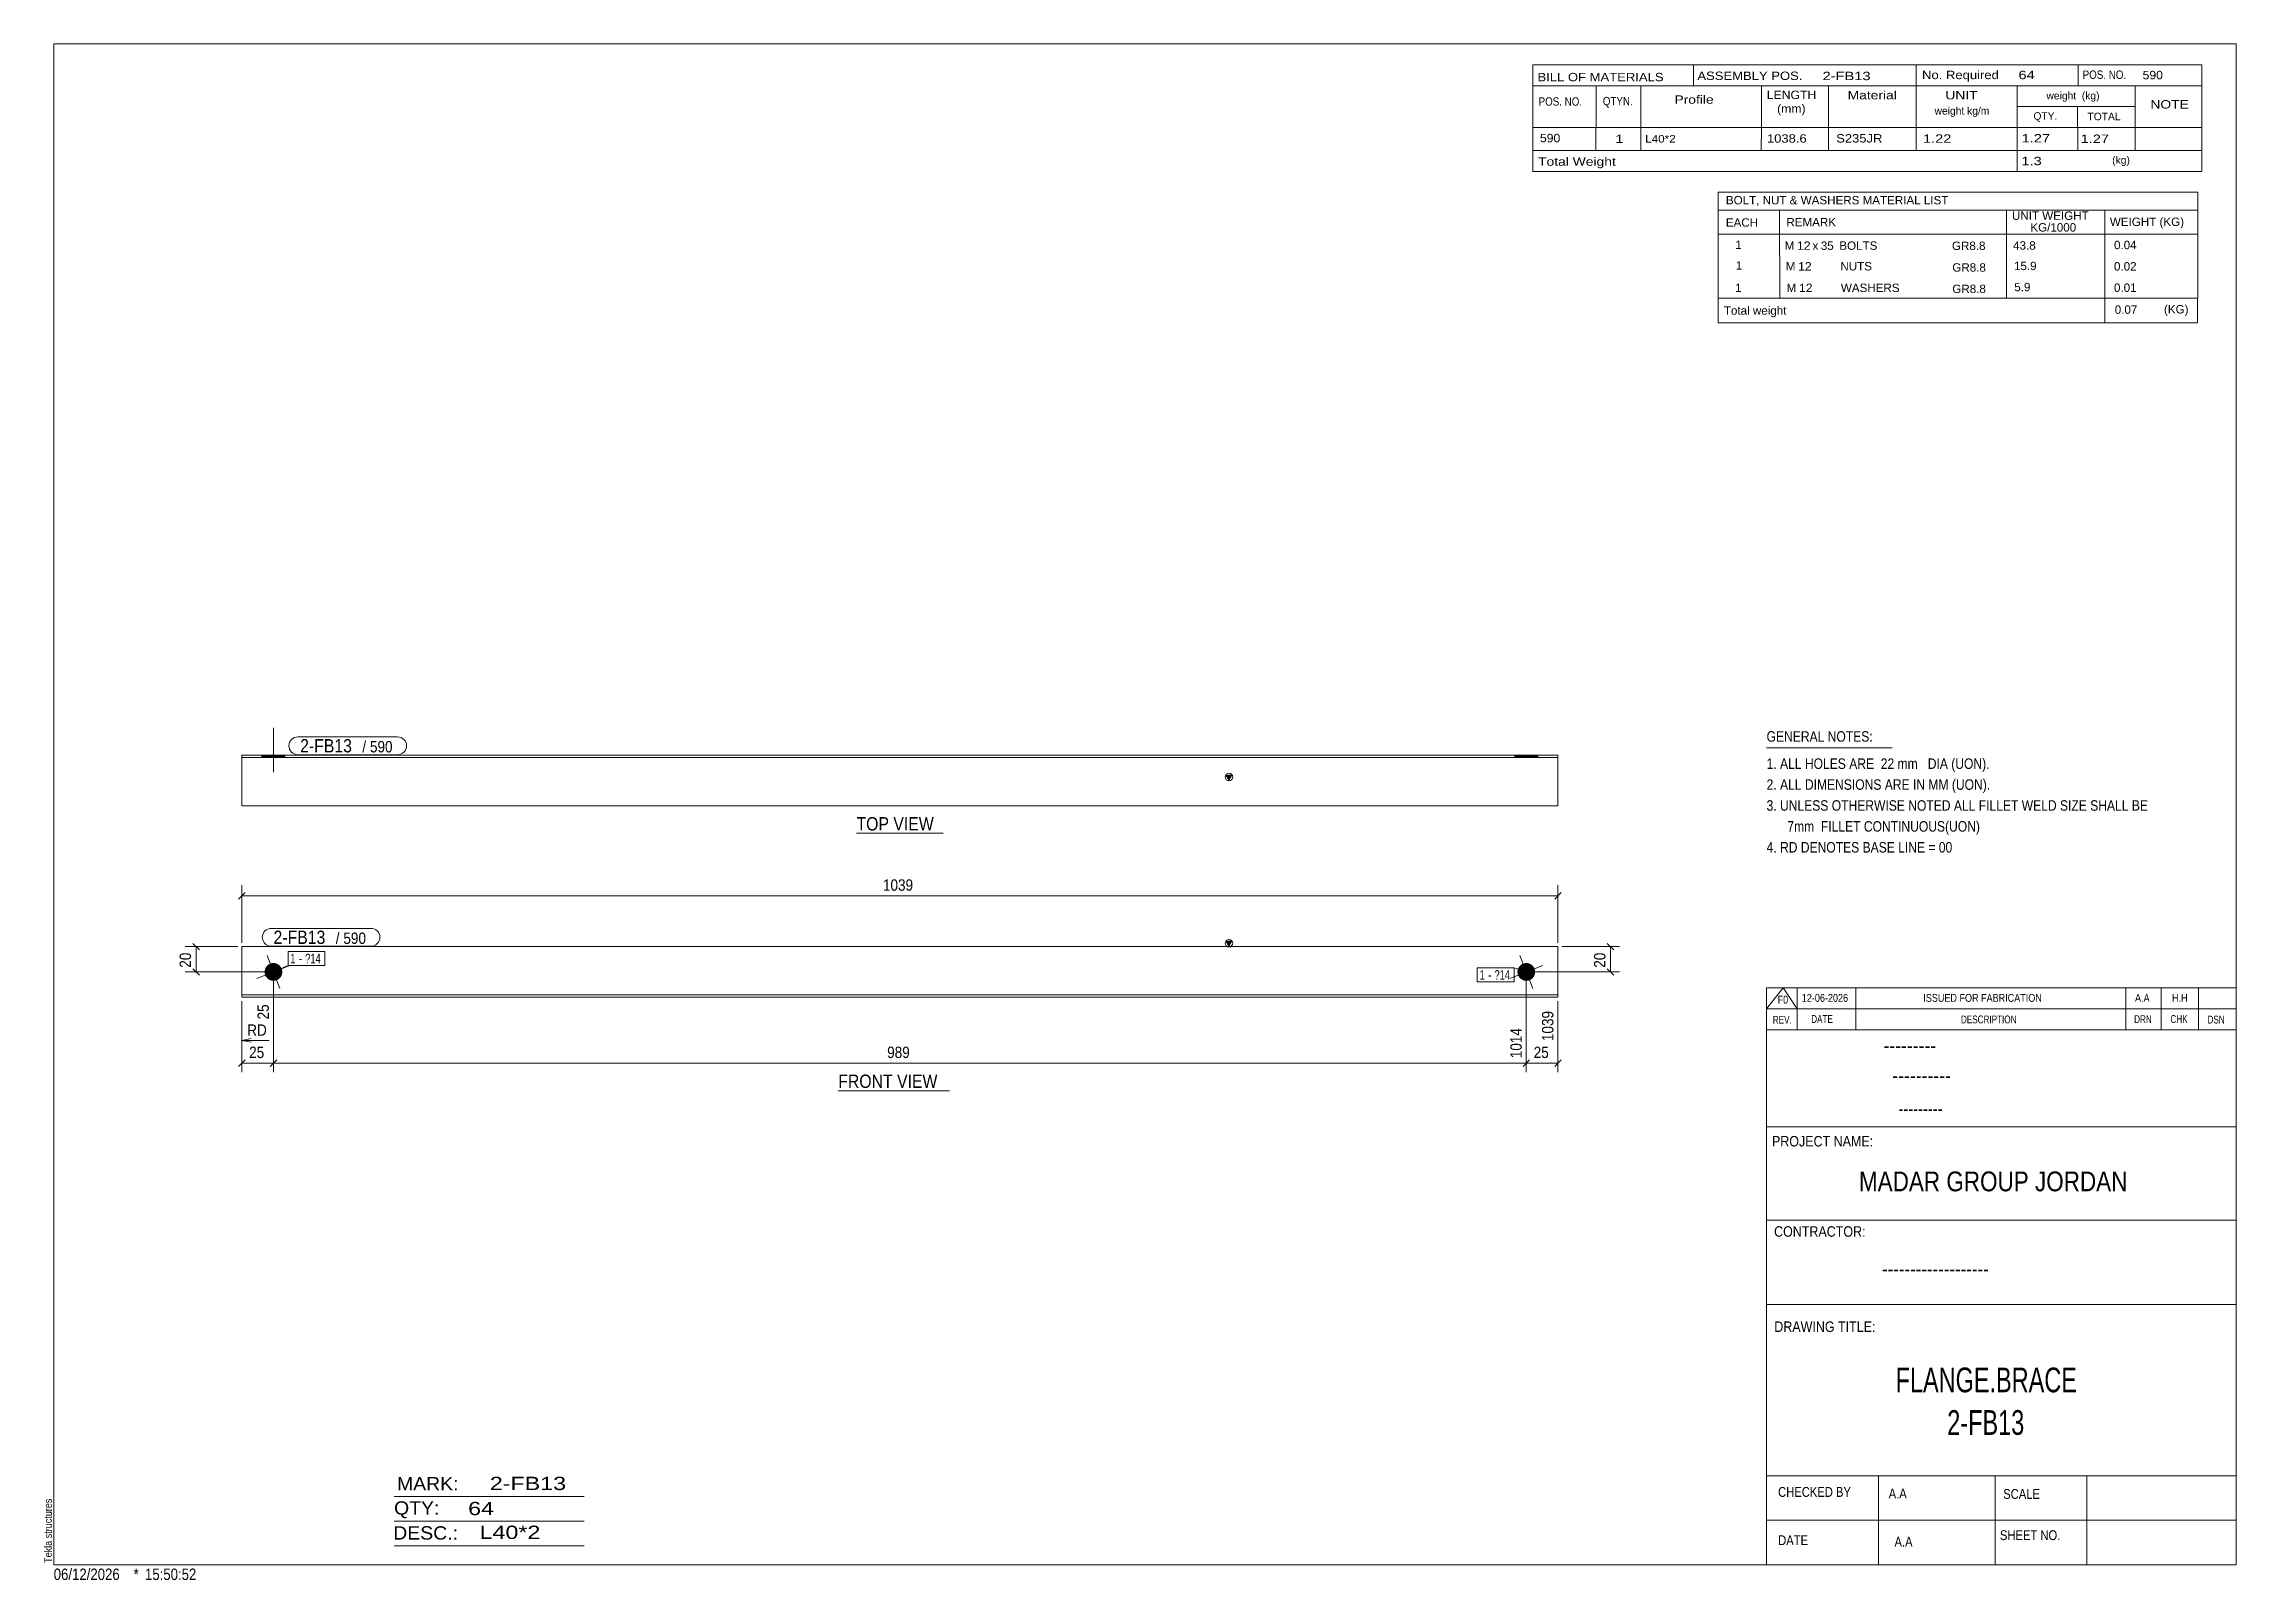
# Model space of a CAD drawing. Header units: millimetres. Extents: x 2 to 579, y 1 to 405.
import ezdxf

# ---------------------------------------------------------------- set-up
doc = ezdxf.new("R2010")
doc.units = ezdxf.units.MM
doc.linetypes.add('XKITLINE00', pattern=[0])
for name, color, linetype, lineweight in [('Bolt', 3, 'Continuous', 0), ('BoltMark', 7, 'Continuous', 0), ('Dimensions', 7, 'Continuous', 0), ('DrawingSheet', 5, 'Continuous', 0), ('OtherObjectType', 7, 'Continuous', 0), ('Part', 2, 'Continuous', 0), ('PartMark', 7, 'Continuous', 0)]:
    doc.layers.add(name, color=color, linetype=linetype, lineweight=lineweight)
doc.styles.add('@ARIAL_UNICODE_MS_BOLD', font='ARIAL.TTF')
doc.styles.add('ARIAL', font='ARIAL.TTF')
doc.styles.add('ARIAL_NARROW', font='ARIALN.TTF')
doc.styles.add('COMIC_SANS_MS_BOLD', font='COMICBD.TTF')
doc.styles.add('SWIS721_EX_BT', font='ARIAL.TTF')
doc.styles.add('SWISSE', font='ARIAL.TTF')

# ---------------------------------------------------------------- blocks, each defined once
blk = doc.blocks.new('*A1')
at = {"layer": 'Bolt'}
blk.add_hatch(color=3, dxfattribs=at).paths.add_polyline_path([(391.51, 163.11), (391.56, 163.13), (391.62, 163.15), (391.67, 163.16), (391.73, 163.18), (391.78, 163.19), (391.84, 163.2), (391.9, 163.21), (391.95, 163.22), (392.01, 163.23), (392.07, 163.24), (392.12, 163.24), (392.18, 163.25), (392.24, 163.25), (392.3, 163.25), (392.35, 163.25), (392.41, 163.25), (392.47, 163.24), (392.52, 163.24), (392.58, 163.23), (392.64, 163.23), (392.7, 163.22), (392.75, 163.21), (392.81, 163.19), (392.86, 163.18), (392.92, 163.17), (392.97, 163.15), (393.03, 163.13), (393.08, 163.12), (393.14, 163.1), (393.19, 163.07), (393.24, 163.05), (393.29, 163.03), (393.35, 163), (393.4, 162.98), (393.45, 162.95), (393.5, 162.92), (393.55, 162.89), (393.59, 162.86), (393.64, 162.83), (393.69, 162.79), (393.73, 162.76), (393.78, 162.72), (393.82, 162.69), (393.86, 162.65), (393.91, 162.61), (393.95, 162.57), (393.99, 162.53), (394.03, 162.49), (394.06, 162.44), (394.1, 162.4), (394.14, 162.36), (394.17, 162.31), (394.21, 162.26), (394.24, 162.22), (394.27, 162.17), (394.3, 162.12), (394.33, 162.07), (394.36, 162.02), (394.38, 161.97), (394.41, 161.92), (394.43, 161.87), (394.45, 161.81), (394.48, 161.76), (394.5, 161.71), (394.51, 161.65), (394.53, 161.6), (394.55, 161.54), (394.56, 161.49), (394.58, 161.43), (394.59, 161.38), (394.6, 161.32), (394.61, 161.26), (394.62, 161.21), (394.62, 161.15), (394.63, 161.09), (394.63, 161.04), (394.63, 160.98), (394.63, 160.92), (394.63, 160.86), (394.63, 160.81), (394.63, 160.75), (394.62, 160.69), (394.62, 160.64), (394.61, 160.58), (394.6, 160.52), (394.59, 160.47), (394.58, 160.41), (394.57, 160.35), (394.55, 160.3), (394.54, 160.24), (394.52, 160.19), (394.5, 160.14), (394.48, 160.08), (394.46, 160.03), (394.44, 159.98), (394.41, 159.92), (394.39, 159.87), (394.36, 159.82), (394.33, 159.77), (394.3, 159.72), (394.27, 159.67), (394.24, 159.62), (394.21, 159.58), (394.18, 159.53), (394.14, 159.48), (394.11, 159.44), (394.07, 159.4), (394.03, 159.35), (393.99, 159.31), (393.95, 159.27), (393.91, 159.23), (393.87, 159.19), (393.83, 159.15), (393.78, 159.12), (393.74, 159.08), (393.69, 159.05), (393.65, 159.01), (393.6, 158.98), (393.55, 158.95), (393.5, 158.92), (393.46, 158.89), (393.4, 158.86), (393.35, 158.83), (393.3, 158.81), (393.25, 158.79), (393.2, 158.76), (393.14, 158.74), (393.09, 158.72), (393.04, 158.7), (392.98, 158.69), (392.93, 158.67), (392.87, 158.65), (392.82, 158.64), (392.76, 158.63), (392.7, 158.62), (392.65, 158.61), (392.59, 158.6), (392.53, 158.6), (392.48, 158.59), (392.42, 158.59), (392.36, 158.58), (392.31, 158.58), (392.25, 158.58), (392.19, 158.59), (392.13, 158.59), (392.08, 158.59), (392.02, 158.6), (391.96, 158.61), (391.91, 158.62), (391.85, 158.63), (391.79, 158.64), (391.74, 158.65), (391.68, 158.67), (391.63, 158.68), (391.57, 158.7), (391.52, 158.72), (391.47, 158.74), (391.41, 158.76), (391.36, 158.78), (391.31, 158.81), (391.26, 158.83), (391.21, 158.86), (391.15, 158.88), (391.11, 158.91), (391.06, 158.94), (391.01, 158.97), (390.96, 159.01), (390.91, 159.04), (390.87, 159.07), (390.82, 159.11), (390.78, 159.15), (390.74, 159.18), (390.7, 159.22), (390.65, 159.26), (390.61, 159.3), (390.58, 159.35), (390.54, 159.39), (390.5, 159.43), (390.46, 159.48), (390.43, 159.52), (390.4, 159.57), (390.36, 159.62), (390.33, 159.66), (390.3, 159.71), (390.27, 159.76), (390.25, 159.81), (390.22, 159.86), (390.19, 159.91), (390.17, 159.97), (390.15, 160.02), (390.13, 160.07), (390.11, 160.13), (390.09, 160.18), (390.07, 160.23), (390.05, 160.29), (390.04, 160.35), (390.03, 160.4), (390.01, 160.46), (390, 160.51), (389.99, 160.57), (389.99, 160.63), (389.98, 160.68), (389.97, 160.74), (389.97, 160.8), (389.97, 160.85), (389.97, 160.91), (389.97, 160.97), (389.97, 161.03), (389.97, 161.08), (389.98, 161.14), (389.98, 161.2), (389.99, 161.25), (390, 161.31), (390.01, 161.37), (390.02, 161.42), (390.04, 161.48), (390.05, 161.53), (390.07, 161.59), (390.08, 161.64), (390.1, 161.7), (390.12, 161.75), (390.14, 161.81), (390.17, 161.86), (390.19, 161.91), (390.21, 161.96), (390.24, 162.01), (390.27, 162.06), (390.3, 162.11), (390.33, 162.16), (390.36, 162.21), (390.39, 162.26), (390.42, 162.3), (390.46, 162.35), (390.49, 162.39), (390.53, 162.44), (390.57, 162.48), (390.61, 162.52), (390.65, 162.56), (390.69, 162.6), (390.73, 162.64), (390.77, 162.68), (390.82, 162.72), (390.86, 162.75), (390.91, 162.79), (390.95, 162.82), (391, 162.85), (391.05, 162.89), (391.1, 162.92), (391.15, 162.94), (391.2, 162.97), (391.25, 163), (391.3, 163.02), (391.35, 163.05), (391.4, 163.07), (391.46, 163.09)], flags=17)
at = {"layer": 'Bolt', "color": 3, "linetype": 'XKITLINE00', "lineweight": 0}
for p, q in [((387.95, 159.23), (396.65, 162.61)), ((393.99, 156.57), (390.61, 165.27))]:
    blk.add_line(p, q, dxfattribs=at)
blk = doc.blocks.new('*A2')
at = {"layer": 'Bolt'}
blk.add_hatch(color=3, dxfattribs=at).paths.add_polyline_path([(61.99, 163.11), (62.05, 163.13), (62.1, 163.15), (62.16, 163.16), (62.21, 163.18), (62.27, 163.19), (62.32, 163.2), (62.38, 163.21), (62.44, 163.22), (62.49, 163.23), (62.55, 163.24), (62.61, 163.24), (62.66, 163.25), (62.72, 163.25), (62.78, 163.25), (62.84, 163.25), (62.89, 163.25), (62.95, 163.24), (63.01, 163.24), (63.06, 163.23), (63.12, 163.23), (63.18, 163.22), (63.23, 163.21), (63.29, 163.19), (63.35, 163.18), (63.4, 163.17), (63.46, 163.15), (63.51, 163.13), (63.56, 163.12), (63.62, 163.1), (63.67, 163.07), (63.72, 163.05), (63.78, 163.03), (63.83, 163), (63.88, 162.98), (63.93, 162.95), (63.98, 162.92), (64.03, 162.89), (64.08, 162.86), (64.12, 162.83), (64.17, 162.79), (64.22, 162.76), (64.26, 162.72), (64.3, 162.69), (64.35, 162.65), (64.39, 162.61), (64.43, 162.57), (64.47, 162.53), (64.51, 162.49), (64.55, 162.44), (64.58, 162.4), (64.62, 162.36), (64.65, 162.31), (64.69, 162.26), (64.72, 162.22), (64.75, 162.17), (64.78, 162.12), (64.81, 162.07), (64.84, 162.02), (64.87, 161.97), (64.89, 161.92), (64.91, 161.87), (64.94, 161.81), (64.96, 161.76), (64.98, 161.71), (65, 161.65), (65.01, 161.6), (65.03, 161.54), (65.05, 161.49), (65.06, 161.43), (65.07, 161.38), (65.08, 161.32), (65.09, 161.26), (65.1, 161.21), (65.1, 161.15), (65.11, 161.09), (65.11, 161.04), (65.12, 160.98), (65.12, 160.92), (65.12, 160.86), (65.11, 160.81), (65.11, 160.75), (65.11, 160.69), (65.1, 160.64), (65.09, 160.58), (65.08, 160.52), (65.07, 160.47), (65.06, 160.41), (65.05, 160.35), (65.03, 160.3), (65.02, 160.24), (65, 160.19), (64.98, 160.14), (64.96, 160.08), (64.94, 160.03), (64.92, 159.98), (64.89, 159.92), (64.87, 159.87), (64.84, 159.82), (64.82, 159.77), (64.79, 159.72), (64.76, 159.67), (64.73, 159.62), (64.69, 159.58), (64.66, 159.53), (64.63, 159.48), (64.59, 159.44), (64.55, 159.4), (64.52, 159.35), (64.48, 159.31), (64.44, 159.27), (64.4, 159.23), (64.35, 159.19), (64.31, 159.15), (64.27, 159.12), (64.22, 159.08), (64.18, 159.05), (64.13, 159.01), (64.08, 158.98), (64.04, 158.95), (63.99, 158.92), (63.94, 158.89), (63.89, 158.86), (63.84, 158.83), (63.79, 158.81), (63.73, 158.79), (63.68, 158.76), (63.63, 158.74), (63.57, 158.72), (63.52, 158.7), (63.47, 158.69), (63.41, 158.67), (63.35, 158.65), (63.3, 158.64), (63.24, 158.63), (63.19, 158.62), (63.13, 158.61), (63.07, 158.6), (63.02, 158.6), (62.96, 158.59), (62.9, 158.59), (62.85, 158.58), (62.79, 158.58), (62.73, 158.58), (62.67, 158.59), (62.62, 158.59), (62.56, 158.59), (62.5, 158.6), (62.45, 158.61), (62.39, 158.62), (62.33, 158.63), (62.28, 158.64), (62.22, 158.65), (62.17, 158.67), (62.11, 158.68), (62.06, 158.7), (62, 158.72), (61.95, 158.74), (61.89, 158.76), (61.84, 158.78), (61.79, 158.81), (61.74, 158.83), (61.69, 158.86), (61.64, 158.88), (61.59, 158.91), (61.54, 158.94), (61.49, 158.97), (61.44, 159.01), (61.4, 159.04), (61.35, 159.07), (61.31, 159.11), (61.26, 159.15), (61.22, 159.18), (61.18, 159.22), (61.14, 159.26), (61.1, 159.3), (61.06, 159.35), (61.02, 159.39), (60.98, 159.43), (60.95, 159.48), (60.91, 159.52), (60.88, 159.57), (60.85, 159.62), (60.81, 159.66), (60.78, 159.71), (60.76, 159.76), (60.73, 159.81), (60.7, 159.86), (60.68, 159.91), (60.65, 159.97), (60.63, 160.02), (60.61, 160.07), (60.59, 160.13), (60.57, 160.18), (60.55, 160.23), (60.54, 160.29), (60.52, 160.35), (60.51, 160.4), (60.5, 160.46), (60.49, 160.51), (60.48, 160.57), (60.47, 160.63), (60.46, 160.68), (60.46, 160.74), (60.45, 160.8), (60.45, 160.85), (60.45, 160.91), (60.45, 160.97), (60.45, 161.03), (60.46, 161.08), (60.46, 161.14), (60.47, 161.2), (60.47, 161.25), (60.48, 161.31), (60.49, 161.37), (60.51, 161.42), (60.52, 161.48), (60.53, 161.53), (60.55, 161.59), (60.57, 161.64), (60.58, 161.7), (60.6, 161.75), (60.63, 161.81), (60.65, 161.86), (60.67, 161.91), (60.7, 161.96), (60.72, 162.01), (60.75, 162.06), (60.78, 162.11), (60.81, 162.16), (60.84, 162.21), (60.87, 162.26), (60.91, 162.3), (60.94, 162.35), (60.98, 162.39), (61.01, 162.44), (61.05, 162.48), (61.09, 162.52), (61.13, 162.56), (61.17, 162.6), (61.21, 162.64), (61.26, 162.68), (61.3, 162.72), (61.34, 162.75), (61.39, 162.79), (61.44, 162.82), (61.48, 162.85), (61.53, 162.89), (61.58, 162.92), (61.63, 162.94), (61.68, 162.97), (61.73, 163), (61.78, 163.02), (61.83, 163.05), (61.89, 163.07), (61.94, 163.09)], flags=17)
at = {"layer": 'Bolt', "color": 3, "linetype": 'XKITLINE00', "lineweight": 0}
for p, q in [((58.43, 159.23), (67.13, 162.61)), ((64.47, 156.57), (61.09, 165.27))]:
    blk.add_line(p, q, dxfattribs=at)
blk = doc.blocks.new('*A3')
at = {"layer": 'Part'}
blk.add_hatch(color=2, dxfattribs=at).paths.add_polyline_path([(313.29, 168.98), (314.89, 168.98), (314.09, 167.58)], flags=17)
at = {"layer": 'Part', "color": 2, "linetype": 'XKITLINE00', "lineweight": 0}
for p, q in [((400.63, 167.58), (54.45, 167.58)), ((54.45, 154.25), (54.45, 167.58)), ((314.09, 167.58), (313.29, 168.98)), ((313.29, 168.98), (314.89, 168.98)), ((314.89, 168.98), (314.09, 167.58)), ((400.63, 154.25), (400.63, 167.58)), ((400.63, 154.92), (54.45, 154.92)), ((400.63, 154.25), (54.45, 154.25))]:
    blk.add_line(p, q, dxfattribs=at)
blk.add_circle((314.09, 168.48), 1, dxfattribs=at)
blk = doc.blocks.new('*A4')
at = {"layer": 'Bolt'}
blk.add_hatch(color=3, dxfattribs=at).paths.add_polyline_path([(389.28, 217.28), (389.28, 217.95), (395.32, 217.95), (395.32, 217.28)], flags=17)
at = {"layer": 'Bolt', "color": 3, "linetype": 'XKITLINE00', "lineweight": 0}
for p, q in [((389.28, 217.28), (389.28, 217.95)), ((392.3, 217.28), (392.3, 217.95)), ((395.32, 217.28), (395.32, 217.95))]:
    blk.add_line(p, q, dxfattribs=at)
blk = doc.blocks.new('*A5')
at = {"layer": 'Bolt'}
blk.add_hatch(color=3, dxfattribs=at).paths.add_polyline_path([(59.76, 217.28), (59.76, 217.95), (65.8, 217.95), (65.8, 217.28)], flags=17)
at = {"layer": 'Bolt', "color": 3, "linetype": 'XKITLINE00', "lineweight": 0}
for p, q in [((62.78, 213.45), (62.78, 225.12)), ((59.76, 217.28), (59.76, 217.95)), ((65.8, 217.28), (65.8, 217.95))]:
    blk.add_line(p, q, dxfattribs=at)
blk = doc.blocks.new('*A6')
at = {"layer": 'Part'}
blk.add_hatch(color=2, dxfattribs=at).paths.add_polyline_path([(313.29, 212.68), (314.89, 212.68), (314.09, 211.28)], flags=17)
at = {"layer": 'Part', "color": 2, "linetype": 'XKITLINE00', "lineweight": 0}
for p, q in [((400.63, 217.95), (54.45, 217.95)), ((54.45, 204.62), (54.45, 217.95)), ((400.63, 217.28), (54.45, 217.28)), ((400.63, 217.95), (400.63, 204.62)), ((314.09, 211.28), (313.29, 212.68)), ((313.29, 212.68), (314.89, 212.68)), ((314.89, 212.68), (314.09, 211.28)), ((400.63, 204.62), (54.45, 204.62))]:
    blk.add_line(p, q, dxfattribs=at)
blk.add_circle((314.09, 212.18), 1, dxfattribs=at)
blk = doc.blocks.new('*A7')
at = {"layer": 'DrawingSheet', "color": 5, "linetype": 'XKITLINE00', "lineweight": 0}
for p, q in [((579, 405), (5, 405)), ((5, 405), (5, 5)), ((579, 5), (579, 405)), ((5, 5), (579, 5))]:
    blk.add_line(p, q, dxfattribs=at)
at = {"layer": 'DrawingSheet', "color": 5, "style": 'ARIAL', "width": 0.85}
blk.add_text('Tekla structures', height=2, rotation=90, dxfattribs=at).set_placement((4.5, 5.5))
blk = doc.blocks.new('*A8')
at = {"layer": 'OtherObjectType', "color": 7, "linetype": 'XKITLINE00', "lineweight": 0}
for p, q in [((442.76, 365.95), (442.75, 354.95)), ((442.76, 365.95), (568.88, 365.95)), ((568.88, 365.95), (568.88, 354.95)), ((442.75, 361.3), (568.88, 361.3)), ((458.87, 361.31), (458.87, 354.95)), ((518.57, 361.31), (518.57, 354.95)), ((544.47, 361.29), (544.47, 354.95)), ((442.76, 354.92), (442.76, 349.42)), ((442.77, 354.95), (568.88, 354.95)), ((458.92, 354.95), (458.92, 349.33)), ((518.57, 354.95), (518.57, 349.33)), ((544.5, 354.95), (544.5, 349.45)), ((568.88, 354.95), (568.88, 349.45)), ((442.79, 349.33), (442.79, 343.72)), ((458.95, 349.33), (458.95, 343.71)), ((518.57, 349.33), (518.57, 343.71)), ((544.5, 349.33), (544.5, 343.83)), ((568.88, 349.33), (568.88, 343.83)), ((442.79, 343.7), (442.79, 338.13)), ((458.95, 343.71), (458.95, 338.09)), ((518.57, 343.71), (518.57, 338.09)), ((544.5, 343.71), (544.5, 338.1)), ((568.88, 343.71), (568.88, 338.1)), ((568.88, 338.1), (442.75, 338.13)), ((442.78, 338.09), (442.78, 331.69)), ((442.85, 338.09), (568.87, 338.09)), ((544.5, 338.06), (544.5, 331.64)), ((568.87, 338.06), (568.87, 331.65)), ((442.77, 331.65), (568.87, 331.65))]:
    blk.add_line(p, q, dxfattribs=at)
at = {"layer": 'OtherObjectType', "color": 7, "style": 'ARIAL_NARROW'}
for s, width, p in [('BOLT, NUT & WASHERS MATERIAL LIST', 1.211571, (444.79, 362.79)), ('EACH', 1.211571, (444.78, 356.92)), ('REMARK', 1.211571, (460.7, 357.01)), ('UNIT WEIGHT', 1.211571, (520.03, 358.72)), (' KG/1000', 1.211571, (524.02, 355.63)), ('WEIGHT (KG)', 1.211571, (545.78, 357.1)), ('1', 1.211571, (447.26, 351.05)), ('M', 1.211571, (460.26, 350.85)), ('12', 1.275, (463.5, 350.83)), ('x', 1.211571, (467.58, 350.83)), ('35', 1.211571, (469.76, 350.82)), ('BOLTS', 1.211571, (474.63, 350.84)), ('GR8.8', 1.211571, (504.25, 350.79)), ('43.8', 1.211571, (520.34, 350.88)), ('0.04', 1.211571, (546.87, 351.01)), ('1', 1.211571, (447.4, 345.61)), ('M', 1.211571, (460.54, 345.41)), ('12', 1.275, (463.78, 345.39)), ('NUTS', 1.211571, (474.91, 345.41)), ('GR8.8', 1.211571, (504.35, 345.09)), ('15.9', 1.211571, (520.56, 345.5)), ('0.02', 1.211571, (546.87, 345.39)), ('1', 1.211571, (447.24, 339.74)), ('M', 1.211571, (460.76, 339.74)), ('12', 1.275, (464, 339.72)), ('WASHERS', 1.211571, (475.04, 339.73)), ('GR8.8', 1.211571, (504.35, 339.47)), ('5.9', 1.211571, (520.64, 339.94)), ('0.01', 1.211571, (546.87, 339.78)), ('Total weight', 1.211571, (444.26, 333.77)), ('0.07', 1.211571, (547.07, 334)), ('(KG)', 1.211571, (560.02, 334.1))]:
    blk.add_text(s, height=2.2, dxfattribs=dict(at, width=width)).set_placement(p)
blk = doc.blocks.new('*A9')
at = {"layer": 'OtherObjectType', "color": 7, "linetype": 'XKITLINE00', "lineweight": 0}
blk.add_line((455.5, 219.82), (488.5, 219.82), dxfattribs=at)
at = {"layer": 'OtherObjectType', "color": 7, "style": 'ARIAL_NARROW', "width": 1.008832}
for s, p in [('GENERAL NOTES:', (455.5, 221.47)), ('1. ALL HOLES ARE  22 mm   DIA (UON).', (455.5, 214.32)), ('2. ALL DIMENSIONS ARE IN MM (UON).', (455.5, 208.82)), ('3. UNLESS OTHERWISE NOTED ALL FILLET WELD SIZE SHALL BE', (455.5, 203.32)), ('7mm  FILLET CONTINUOUS(UON)', (460.95, 197.82)), ('4. RD DENOTES BASE LINE = 00', (455.5, 192.32))]:
    blk.add_text(s, height=2.75, dxfattribs=at).set_placement(p)
blk = doc.blocks.new('*A10')
at = {"layer": 'OtherObjectType', "color": 7, "linetype": 'XKITLINE00', "lineweight": 0}
for p, q in [((455.5, 156.76), (579, 156.76)), ((455.5, 151.21), (459.82, 156.76)), ((455.5, 151.21), (455.5, 156.76)), ((459.82, 156.76), (463.53, 151.21)), ((463.53, 151.21), (463.53, 156.76)), ((478.97, 151.21), (478.97, 156.76)), ((549.98, 151.21), (549.98, 156.76)), ((559.24, 151.21), (559.24, 156.76)), ((569.12, 151.21), (569.12, 156.76)), ((579, 151.21), (579, 156.76)), ((455.5, 151.21), (579, 151.21)), ((455.5, 145.65), (455.5, 151.21)), ((459.21, 151.21), (579, 151.21)), ((463.53, 145.65), (463.53, 151.21)), ((478.97, 145.65), (478.97, 151.21)), ((549.98, 145.65), (549.98, 151.21)), ((559.24, 145.65), (559.24, 151.21)), ((569.12, 145.65), (569.12, 151.21)), ((579, 145.65), (579, 151.21))]:
    blk.add_line(p, q, dxfattribs=at)
at = {"layer": 'OtherObjectType', "color": 7, "style": 'ARIAL_NARROW'}
for s, height, width, p in [('F0', 2.058, 1.008832, (458.4, 152.59)), ('12-06-2026', 2.058, 1.008832, (464.76, 153.06)), ('ISSUED FOR FABRICATION', 2.0583, 1.008832, (496.71, 153.06)), ('A.A', 2.058, 1.008832, (552.4, 153.06)), ('H.H', 2.058, 1.008832, (562.13, 153.06)), ('REV.', 2.058, 0.907949, (457.13, 147.31)), ('DATE', 2.058, 0.907949, (467.23, 147.5)), ('DESCRIPTION', 2.0583, 0.907949, (506.61, 147.39)), ('DRN', 2.058, 0.907949, (552.17, 147.47)), ('CHK', 2.058, 0.907949, (561.72, 147.5)), ('DSN', 2.058, 0.907949, (571.47, 147.35))]:
    blk.add_text(s, height=height, dxfattribs=dict(at, width=width)).set_placement(p)
blk = doc.blocks.new('*A11')
at = {"layer": 'OtherObjectType', "color": 6, "linetype": 'XKITLINE00', "lineweight": 0}
for p, q in [((94.5, 23), (144.5, 23)), ((94.5, 16.5), (144.5, 16.5)), ((94.5, 10), (144.5, 10))]:
    blk.add_line(p, q, dxfattribs=at)
at = {"layer": 'OtherObjectType', "color": 6, "style": 'ARIAL_NARROW'}
for s, width, p in [('MARK:', 1.275, (95.27, 24.58)), ('2-FB13', 1.525501, (119.69, 24.65)), ('QTY:', 1.275, (94.5, 18.19)), ('64', 1.525501, (113.99, 18.05)), ('DESC.:', 1.275, (94.29, 11.63)), ('L40*2', 1.525501, (117, 11.79))]:
    blk.add_text(s, height=3.5, dxfattribs=dict(at, width=width)).set_placement(p)
blk = doc.blocks.new('*A12')
at = {"layer": 'OtherObjectType', "color": 2, "linetype": 'XKITLINE00', "lineweight": 0}
for p, q in [((455.5, 145.65), (579, 145.65)), ((455.5, 5), (455.5, 145.64)), ((578.98, 145.64), (579, 5)), ((579, 120.14), (455.5, 120.14)), ((455.5, 95.63), (579, 95.63)), ((579, 73.49), (455.5, 73.49)), ((579, 28.4), (455.5, 28.4)), ((484.94, 28.4), (484.94, 5)), ((515.62, 5), (515.62, 28.4)), ((539.75, 5), (539.75, 28.4)), ((579, 16.7), (455.5, 16.7)), ((579, 5), (455.5, 5))]:
    blk.add_line(p, q, dxfattribs=at)
at = {"layer": 'OtherObjectType', "color": 4, "style": '@ARIAL_UNICODE_MS_BOLD', "width": 0.85}
blk.add_text('---------', height=3.9, dxfattribs=at).set_placement((486.23, 139.59))
at = {"layer": 'OtherObjectType', "color": 7, "style": 'ARIAL', "width": 0.85}
for s, height, p in [('----------', 3.9, (488.56, 131.77)), ('---------', 3.25, (490.21, 123.31))]:
    blk.add_text(s, height=height, dxfattribs=at).set_placement(p)
at = {"layer": 'OtherObjectType', "color": 3, "width": 0.85}
for s, style, p in [('PROJECT NAME:', 'SWIS721_EX_BT', (456.92, 115.01)), ('CONTRACTOR:', 'SWISSE', (457.47, 91.27)), ('DRAWING TITLE:', 'SWIS721_EX_BT', (457.53, 66.24))]:
    blk.add_text(s, height=2.7618, dxfattribs=dict(at, style=style)).set_placement(p)
at = {"layer": 'OtherObjectType', "color": 7, "width": 0.85}
for s, height, p in [('MADAR GROUP JORDAN', 5.2, (479.79, 103.23)), ('CHECKED BY', 2.592, (458.53, 22.86)), ('A.A', 2.592, (487.61, 22.45)), ('SCALE', 2.592, (517.74, 22.33)), ('DATE', 2.592, (458.54, 10.16)), ('A.A', 2.592, (489.14, 9.76)), ('SHEET NO.', 2.592, (516.87, 11.49))]:
    blk.add_text(s, height=height, dxfattribs=at).set_placement(p)
at = {"layer": 'OtherObjectType', "color": 1}
for s, height, style, width, p in [('-------------------', 3.9, 'COMIC_SANS_MS_BOLD', 0.85, (485.87, 80.86)), ('FLANGE.BRACE', 6.5, 'ARIAL', 0.68, (489.43, 50.37)), ('2-FB13', 6.5, 'ARIAL', 0.68, (503.02, 39.17))]:
    blk.add_text(s, height=height, dxfattribs=dict(at, style=style, width=width)).set_placement(p)
blk = doc.blocks.new('*A13')
at = {"layer": 'OtherObjectType', "color": 7, "linetype": 'XKITLINE00', "lineweight": 0}
for p, q in [((393.98, 399.5), (569.98, 399.5)), ((393.98, 399.5), (393.98, 388.5)), ((436.26, 399.42), (436.26, 393.87)), ((494.85, 394), (494.85, 399.5)), ((537.43, 393.96), (537.43, 399.42)), ((569.98, 394), (569.98, 399.5)), ((393.98, 394), (569.98, 394)), ((410.64, 394), (410.64, 383)), ((422.4, 393.98), (422.4, 383.03)), ((454.12, 393.99), (454.13, 383)), ((471.78, 393.98), (471.78, 383)), ((494.85, 393.98), (494.85, 383)), ((521.43, 394), (521.43, 383)), ((552.42, 394), (552.42, 383)), ((569.98, 394), (569.98, 388.5)), ((393.98, 388.5), (393.98, 383)), ((521.45, 388.52), (552.45, 388.52)), ((537.28, 388.52), (537.28, 383)), ((569.98, 388.5), (569.98, 383)), ((393.98, 383), (569.98, 383)), ((393.98, 383), (393.98, 376.95)), ((410.63, 383), (410.63, 376.95)), ((422.44, 382.99), (422.44, 376.95)), ((454.12, 383), (454.11, 376.95)), ((471.79, 383), (471.79, 376.95)), ((494.87, 383), (494.87, 376.95)), ((521.44, 383), (521.44, 376.95)), ((537.33, 382.95), (537.33, 376.95)), ((552.43, 383), (552.43, 376.95)), ((569.98, 383), (569.98, 376.95)), ((393.98, 376.95), (569.98, 376.95)), ((393.98, 376.95), (393.98, 371.45)), ((521.44, 376.95), (521.44, 371.45)), ((569.98, 376.95), (569.98, 371.45)), ((393.98, 371.45), (569.98, 371.45))]:
    blk.add_line(p, q, dxfattribs=at)
at = {"layer": 'OtherObjectType', "color": 7, "style": 'ARIAL_NARROW'}
for s, height, width, p in [('No. Required', 2.2, 1.36, (496.39, 395.72)), ('64', 2.2, 1.525501, (521.75, 395.72)), ('POS. NO.', 2.2, 1.02, (538.63, 395.79)), ('590', 2.2, 1.270501, (554.4, 395.69)), ('BILL OF MATERIALS', 2.2, 1.36, (395.25, 395.16)), ('ASSEMBLY POS.', 2.2, 1.36, (437.3, 395.5)), ('LENGTH', 2.2, 1.275, (455.54, 390.49)), ('2-FB13', 2.2, 1.525501, (470.23, 395.46)), ('Material', 2.2, 1.445, (476.81, 390.41)), ('UNIT', 2.2, 1.445, (502.52, 390.4)), ('weight  (kg)', 1.98, 1.19, (529.11, 390.39)), ('POS. NO.', 2.2, 1.02, (395.53, 388.74)), ('QTYN.', 2.2, 1.02, (412.42, 388.84)), ('Profile', 2.2, 1.445, (431.26, 389.25)), ('(mm)', 2.2, 1.275, (458.26, 386.86)), ('weight kg/m', 1.98, 1.19, (499.69, 386.4)), ('QTY.', 1.98, 1.19, (525.68, 385.03)), ('TOTAL', 1.98, 1.19, (539.9, 384.91)), ('NOTE', 2.2, 1.445, (556.44, 387.99)), ('590', 2.2, 1.270501, (395.89, 379.12)), ('1', 2.2, 1.525501, (415.71, 378.91)), ('L40*2', 1.98, 1.355501, (423.56, 379.04)), ('1038.6', 2.2, 1.355501, (455.59, 379.01)), ('S235JR', 2.2, 1.355501, (473.81, 379.05)), ('1.22', 2.2, 1.525501, (496.62, 378.99)), ('1.27', 2.2, 1.525501, (522.57, 379.07)), ('1.27', 2.2, 1.525501, (538.08, 378.94)), ('Total Weight', 2.2, 1.445, (395.4, 372.94)), ('1.3', 2.2, 1.525501, (522.52, 373.09)), ('(kg)', 1.98, 1.19, (546.4, 373.46))]:
    blk.add_text(s, height=height, dxfattribs=dict(at, width=width)).set_placement(p)
blk = doc.blocks.new('*A14')
at = {"layer": 'OtherObjectType', "color": 7, "style": 'ARIAL_NARROW', "width": 1.008832}
for s, p in [('06/12/2026', (4.99, 1)), ('*', (26, 1)), ('15:50:52', (29, 1))]:
    blk.add_text(s, height=3, dxfattribs=at).set_placement(p)
blk = doc.blocks.new('*A15')
at = {"layer": 'Dimensions', "color": 7, "linetype": 'XKITLINE00', "lineweight": 0}
for p, q in [((53.45, 167.58), (39.6, 167.58)), ((41.6, 168.43), (43.3, 166.73)), ((42.45, 160.92), (42.45, 167.58)), ((41.6, 161.77), (43.3, 160.07)), ((61.78, 160.92), (39.6, 160.92))]:
    blk.add_line(p, q, dxfattribs=at)
at = {"layer": 'Dimensions', "color": 3}
for p in [(42.45, 167.58), (42.45, 160.92)]:
    blk.add_point(p, dxfattribs=at)
at = {"layer": 'Dimensions', "color": 3, "style": 'ARIAL', "width": 0.85}
blk.add_text('20', height=3, rotation=90.00021, dxfattribs=at).set_placement((41.1, 162.02))
blk = doc.blocks.new('*A16')
at = {"layer": 'Dimensions', "color": 7, "linetype": 'XKITLINE00', "lineweight": 0}
for p, q in [((401.63, 167.58), (416.85, 167.58)), ((413.6, 168.43), (415.3, 166.73)), ((414.45, 160.92), (414.45, 167.58)), ((413.6, 161.77), (415.3, 160.07)), ((393.3, 160.92), (416.85, 160.92))]:
    blk.add_line(p, q, dxfattribs=at)
at = {"layer": 'Dimensions', "color": 3}
for p in [(414.45, 167.58), (414.45, 160.92)]:
    blk.add_point(p, dxfattribs=at)
at = {"layer": 'Dimensions', "color": 3, "style": 'ARIAL', "width": 0.85}
blk.add_text('20', height=3, rotation=90.00021, dxfattribs=at).set_placement((413.1, 162.02))
blk = doc.blocks.new('*A17')
at = {"layer": 'Dimensions', "color": 7, "linetype": 'XKITLINE00', "lineweight": 0}
for p, q in [((55.3, 181.77), (53.6, 180.07)), ((54.45, 168.58), (54.45, 183.77)), ((54.45, 180.92), (400.63, 180.92)), ((401.48, 181.77), (399.79, 180.07)), ((400.63, 168.58), (400.63, 183.77))]:
    blk.add_line(p, q, dxfattribs=at)
at = {"layer": 'Dimensions', "color": 3}
for p in [(54.45, 180.92), (400.63, 180.92)]:
    blk.add_point(p, dxfattribs=at)
at = {"layer": 'Dimensions', "color": 3, "style": 'ARIAL', "width": 0.85}
blk.add_text('1039', height=3, dxfattribs=at).set_placement((223.09, 182.27))
blk = doc.blocks.new('*A18')
at = {"layer": 'Dimensions', "color": 7, "linetype": 'XKITLINE00', "lineweight": 0}
for p, q in [((62.78, 159.92), (62.78, 134.52)), ((54.45, 153.25), (54.45, 134.52)), ((54.45, 153.25), (54.45, 140.52)), ((56.95, 143.42), (54.45, 142.92)), ((56.95, 142.42), (54.45, 142.92)), ((61.67, 142.92), (54.45, 142.92)), ((55.3, 137.77), (53.6, 136.07)), ((54.45, 136.92), (62.78, 136.92)), ((63.63, 137.77), (61.93, 136.07))]:
    blk.add_line(p, q, dxfattribs=at)
at = {"layer": 'Dimensions', "color": 7}
blk.add_point((54.45, 142.92), dxfattribs=at)
at = {"layer": 'Dimensions', "color": 3}
for p in [(54.45, 136.92), (62.78, 136.92)]:
    blk.add_point(p, dxfattribs=at)
at = {"layer": 'Dimensions', "color": 3, "style": 'ARIAL', "width": 0.85}
blk.add_text('25', height=3, rotation=90.00021, dxfattribs=at).set_placement((61.58, 148.42))
for s, p in [('RD', (55.89, 144.12)), ('25', (56.39, 138.27))]:
    blk.add_text(s, height=3, dxfattribs=at).set_placement(p)
blk = doc.blocks.new('*A19')
at = {"layer": 'Dimensions', "color": 7, "linetype": 'XKITLINE00', "lineweight": 0}
for p, q in [((62.78, 159.92), (62.78, 134.52)), ((392.3, 159.92), (392.3, 134.52)), ((63.63, 137.77), (61.93, 136.07)), ((62.78, 136.92), (392.3, 136.92)), ((393.15, 137.77), (391.45, 136.07))]:
    blk.add_line(p, q, dxfattribs=at)
at = {"layer": 'Dimensions', "color": 3}
for p in [(62.78, 136.92), (392.3, 136.92)]:
    blk.add_point(p, dxfattribs=at)
at = {"layer": 'Dimensions', "color": 3, "style": 'ARIAL', "width": 0.85}
blk.add_text('1014', height=3, rotation=90.00021, dxfattribs=at).set_placement((391.1, 138.22))
blk.add_text('989', height=3, dxfattribs=at).set_placement((224.2, 138.27))
blk = doc.blocks.new('*A20')
at = {"layer": 'Dimensions', "color": 7, "linetype": 'XKITLINE00', "lineweight": 0}
for p, q in [((392.3, 159.92), (392.3, 134.52)), ((400.63, 153.25), (400.63, 134.52)), ((393.15, 137.77), (391.45, 136.07)), ((392.3, 136.92), (400.63, 136.92)), ((401.48, 137.77), (399.79, 136.07))]:
    blk.add_line(p, q, dxfattribs=at)
at = {"layer": 'Dimensions', "color": 3}
for p in [(392.3, 136.92), (400.63, 136.92)]:
    blk.add_point(p, dxfattribs=at)
at = {"layer": 'Dimensions', "color": 3, "style": 'ARIAL', "width": 0.85}
blk.add_text('1039', height=3, rotation=90.00021, dxfattribs=at).set_placement((399.43, 142.72))
blk.add_text('25', height=3, dxfattribs=at).set_placement((394.24, 138.27))
blk = doc.blocks.new('*A21')
at = {"layer": 'BoltMark', "color": 7, "linetype": 'XKITLINE00', "lineweight": 0}
for p, q in [((62.78, 160.92), (66.62, 162.6)), ((66.62, 166.3), (76.31, 166.3)), ((66.62, 162.6), (66.62, 166.3)), ((66.62, 162.6), (76.31, 162.6)), ((76.31, 162.6), (76.31, 166.3))]:
    blk.add_line(p, q, dxfattribs=at)
at = {"layer": 'BoltMark', "color": 3, "style": 'ARIAL_NARROW', "width": 0.85}
for s, p in [('1', (67.22, 163.2)), ('-', (69.49, 163.2)), ('?14', (71.15, 163.2))]:
    blk.add_text(s, height=2.5, dxfattribs=at).set_placement(p)
blk = doc.blocks.new('*A22')
at = {"layer": 'BoltMark', "color": 7, "linetype": 'XKITLINE00', "lineweight": 0}
for p, q in [((379.41, 161.99), (389.1, 161.99)), ((379.41, 158.29), (379.41, 161.99)), ((389.1, 158.29), (389.1, 161.99)), ((392.3, 160.92), (389.1, 161.99)), ((379.41, 158.29), (389.1, 158.29))]:
    blk.add_line(p, q, dxfattribs=at)
at = {"layer": 'BoltMark', "color": 3, "style": 'ARIAL_NARROW', "width": 0.85}
for s, p in [('1', (380.01, 158.89)), ('-', (382.28, 158.89)), ('?14', (383.94, 158.89))]:
    blk.add_text(s, height=2.5, dxfattribs=at).set_placement(p)
blk = doc.blocks.new('*A23')
at = {"layer": 'PartMark', "color": 7, "linetype": 'XKITLINE00', "lineweight": 0}
for p, q in [((62.2, 172.38), (88.44, 172.38)), ((62.2, 167.68), (88.44, 167.68))]:
    blk.add_line(p, q, dxfattribs=at)
for centre, start, end in [((62.2, 170.03), 90, 270), ((88.44, 170.03), 270, 90)]:
    blk.add_arc(centre, 2.35, start, end, dxfattribs=at)
at = {"layer": 'PartMark', "color": 1, "style": 'ARIAL', "width": 0.85}
blk.add_text('2-FB13', height=3.5, dxfattribs=at).set_placement((62.8, 168.28))
at = {"layer": 'PartMark', "color": 3, "style": 'ARIAL', "width": 0.85}
for s, p in [('/', (79.16, 168.28)), ('590', (81.17, 168.28))]:
    blk.add_text(s, height=3, dxfattribs=at).set_placement(p)
blk = doc.blocks.new('*A24')
at = {"layer": 'OtherObjectType', "color": 7, "linetype": 'XKITLINE00', "lineweight": 0}
blk.add_line((211.33, 129.67), (240.62, 129.67), dxfattribs=at)
at = {"layer": 'OtherObjectType', "color": 7, "style": 'ARIAL', "width": 0.85}
blk.add_text('FRONT VIEW', height=3.5, dxfattribs=at).set_placement((211.33, 130.42))
blk = doc.blocks.new('*A25')
at = {"layer": 'PartMark', "color": 7, "linetype": 'XKITLINE00', "lineweight": 0}
for p, q in [((69.2, 222.75), (95.44, 222.75)), ((69.2, 218.05), (95.44, 218.05))]:
    blk.add_line(p, q, dxfattribs=at)
for centre, start, end in [((69.2, 220.4), 90, 270), ((95.44, 220.4), 270, 90)]:
    blk.add_arc(centre, 2.35, start, end, dxfattribs=at)
at = {"layer": 'PartMark', "color": 1, "style": 'ARIAL', "width": 0.85}
blk.add_text('2-FB13', height=3.5, dxfattribs=at).set_placement((69.8, 218.65))
at = {"layer": 'PartMark', "color": 3, "style": 'ARIAL', "width": 0.85}
for s, p in [('/', (86.16, 218.65)), ('590', (88.17, 218.65))]:
    blk.add_text(s, height=3, dxfattribs=at).set_placement(p)
blk = doc.blocks.new('*A26')
at = {"layer": 'OtherObjectType', "color": 7, "linetype": 'XKITLINE00', "lineweight": 0}
blk.add_line((216.13, 197.37), (238.95, 197.37), dxfattribs=at)
at = {"layer": 'OtherObjectType', "color": 7, "style": 'ARIAL', "width": 0.85}
blk.add_text('TOP VIEW', height=3.5, dxfattribs=at).set_placement((216.13, 198.12))

msp = doc.modelspace()

# ---------------------------------------------------------------- block references
at = {"lineweight": 0}
for name in ['*A7', '*A13', '*A8', '*A5', '*A25', '*A9', '*A4', '*A26', '*A17', '*A15', '*A23', '*A16', '*A2', '*A21', '*A22', '*A1', '*A18', '*A19', '*A20', '*A10', '*A12', '*A24', '*A11', '*A14']:
    msp.add_blockref(name, (0, 0), dxfattribs=at)
at = {"layer": 'Part', "lineweight": 0}
for name in ['*A6', '*A3']:
    msp.add_blockref(name, (0, 0), dxfattribs=at)

doc.saveas('drawing.dxf')
